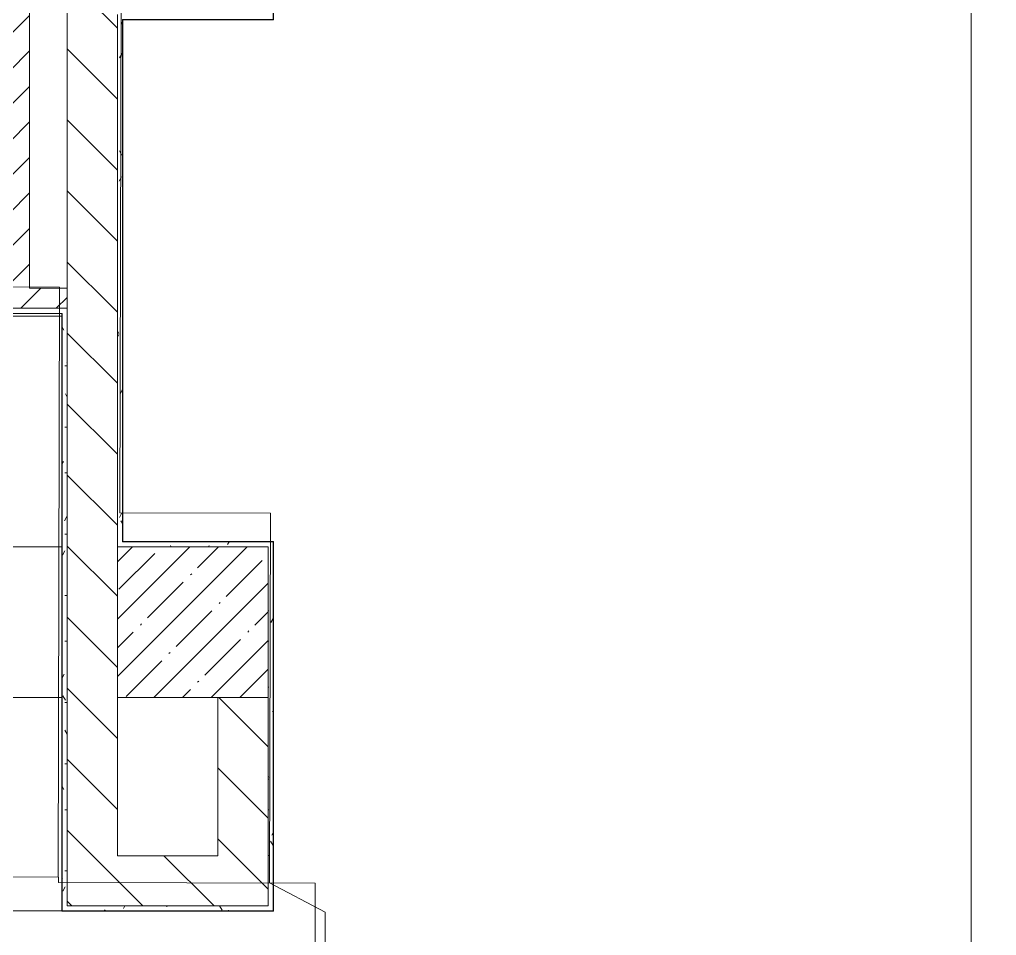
# Model space of a CAD drawing. Header units: millimetres. Extents: x -249154 to 415037, y -45458 to 354837.
# Drawn here: x 8785 to 12675, y 20516 to 24164 of the extents above; entities that cross this region are included whole.
import ezdxf

# ---------------------------------------------------------------- set-up
doc = ezdxf.new("R2010")
doc.units = ezdxf.units.MM
for name, color, linetype, lineweight in [('A-AREA-BNDY', 7, 'Continuous', 5), ('A-FLOR', 7, 'Continuous', 9), ('A-WALL', 7, 'Continuous', 5), ('I-WALL', 7, 'Continuous', 5), ('S-COLS', 7, 'Continuous', 9), ('S-COLS-1', 7, 'Continuous', 5), ('Оси', 7, 'Continuous', 9)]:
    doc.layers.add(name, color=color, linetype=linetype, lineweight=lineweight)
doc.layers.add('A-WALL-1', color=9, linetype='Continuous', lineweight=5, true_color=0x808080)
doc.layers.add('A-WALL-FNSH-1', color=9, linetype='Continuous', lineweight=5, true_color=0x808080)
pattern_1 = [(45, (64.7, -136.06), (-70.71068, 70.71068), [])]
pattern_2 = [(135, (64.7, -136.06), (-141.4214, -141.4214), [])]
pattern_3 = [(0, (64.7, -136.06), (243.84, 60.96), [20.117, -162.763, 20.117, -162.763, -975.36]), (0, (64.7, -136.06), (243.84, 60.96), [-365.76, 20.117, -345.643, 20.117, -162.763, -426.72]), (0, (64.7, -136.06), (243.84, 60.96), [-914.4, 20.117, -101.803, 20.117, -284.683]), (120, (156.14, -105.58), (-174.71291, 180.69163), [20.117, -162.763, 20.117, -162.763, -975.36]), (120, (156.14, -105.58), (-174.71291, 180.69163), [-365.76, 20.117, -345.643, 20.117, -162.763, -426.72]), (120, (156.14, -105.58), (-174.71291, 180.69163), [-914.4, 20.117, -101.803, 20.117, -284.683]), (240, (186.62, 16.34), (-69.12709, -241.65163), [20.117, -162.763, 20.117, -162.763, -975.36]), (240, (186.62, 16.34), (-69.12709, -241.65163), [-365.76, 20.117, -345.643, 20.117, -162.763, -426.72]), (240, (186.62, 16.34), (-69.12709, -241.65163), [-914.4, 20.117, -101.803, 20.117, -284.683])]

# ---------------------------------------------------------------- blocks, each defined once
blk = doc.blocks.new('BSC_Колонна _Прямоугольная - 600х600-23998051-Объем проектирования 1 этажа')
at = {"layer": 'S-COLS-1'}
h = blk.add_hatch(dxfattribs=at)
h.set_pattern_fill('FP_178', color=256, style=0, pattern_type=2)
h.set_pattern_definition([(45, (-9410, -21900), (-114.0493, 114.0493), []), (45, (-9295.95, -21900), (-114.0493, 114.0493), [201.613, -40.323, 6.706, -33.617])])
h.paths.add_polyline_path([(2.1, -300), (300, -300), (300, 300), (-300, 300), (-300, -300), (-229.4, -300)])
for p, q in [((300, 300), (-300, 300)), ((-300, 300), (-300, -300)), ((300, -300), (300, 300)), ((-300, -300), (300, -300))]:
    blk.add_line(p, q, dxfattribs=at)

msp = doc.modelspace()

# ---------------------------------------------------------------- hatches: boundary and pattern name
at = {"layer": 'I-WALL'}
h = msp.add_hatch(dxfattribs=at)
h.set_pattern_fill('FP_22', color=256, style=0, pattern_type=2)
h.set_pattern_definition(pattern_1)
h.paths.add_polyline_path([(8744.7, 23093.9), (8824.7, 23093.9), (8824.7, 25393.9), (8744.7, 25393.9), (8744.7, 23176.3)])
h = msp.add_hatch(dxfattribs=at)
h.set_pattern_fill('FP_23', color=256, style=0, pattern_type=2)
h.set_pattern_definition(pattern_2)
h.paths.add_polyline_path([(9025.7, 23013.9), (9174.7, 23013.9), (9174.7, 24383.9), (8974.7, 24383.9), (8974.7, 23013.9)])
h = msp.add_hatch(dxfattribs=at)
h.set_pattern_fill('FP_191', color=256, style=0, pattern_type=2)
h.set_pattern_definition(pattern_3)
h.paths.add_polyline_path([(9174.7, 22063.9), (9194.7, 22063.9), (9194.7, 22083.9)])
h.paths.add_polyline_path([(9174.7, 22063.9), (9194.7, 22084.9), (9194.7, 24162.9), (9174.7, 24162.9), (9174.7, 22083.9)])
h = msp.add_hatch(dxfattribs=at)
h.set_pattern_fill('FP_22', color=256, style=0, pattern_type=2)
h.set_pattern_definition(pattern_1)
h.paths.add_polyline_path([(8724.7, 23013.9), (8974.7, 23013.9), (8974.7, 23093.9), (8069.7, 23093.9), (8069.7, 23013.9), (8509.9, 23013.9)])
h.paths.add_polyline_path([(6962.6, 23013.9), (7119.7, 23013.9), (7119.7, 23093.9), (6444.7, 23093.9), (6444.7, 23013.9), (6844.7, 23013.9)])
h = msp.add_hatch(dxfattribs=at)
h.set_pattern_fill('FP_191', color=256, style=0, pattern_type=2)
h.set_pattern_definition(pattern_3)
h.paths.add_polyline_path([(8974.7, 23013.9), (8144.7, 23013.9), (8144.7, 22993.9), (8954.7, 22994.9)])
h.paths.add_polyline_path([(8954.7, 22993.9), (8974.7, 22993.9), (8974.7, 23013.9)])
h.paths.add_polyline_path([(6844.7, 22993.9), (7044.7, 22993.9), (7044.7, 23013.9), (6364.7, 23013.9), (6364.7, 22993.9), (6464.7, 22993.9)])
h = msp.add_hatch(dxfattribs=at)
h.set_pattern_fill('FP_191', color=256, style=0, pattern_type=2)
h.set_pattern_definition(pattern_3)
h.paths.add_polyline_path([(8954.7, 20613.9), (8974.7, 20613.9), (8974.7, 22993.9), (8954.7, 22993.9), (8954.7, 20633.9)])
h = msp.add_hatch(dxfattribs=at)
h.set_pattern_fill('FP_23', color=256, style=0, pattern_type=2)
h.set_pattern_definition(pattern_2)
h.paths.add_polyline_path([(8974.7, 20833.9), (9174.7, 20833.9), (9174.7, 23013.9), (8974.7, 23013.9), (8974.7, 20844.8)])
h = msp.add_hatch(dxfattribs=at)
h.set_pattern_fill('FP_191', color=256, style=0, pattern_type=2)
h.set_pattern_definition(pattern_3)
h.paths.add_polyline_path([(9194.7, 22063.9), (9774.7, 22063.9), (9774.4, 22083.9), (9195.7, 22083.9)])
h = msp.add_hatch(dxfattribs=at)
h.set_pattern_fill('FP_191', color=256, style=0, pattern_type=2)
h.set_pattern_definition(pattern_3)
h.paths.add_polyline_path([(9794.7, 20633.9), (9794.7, 22083.9), (9774.7, 22083.9), (9774.7, 20633.9)])
h = msp.add_hatch(dxfattribs=at)
h.set_pattern_fill('FP_23', color=256, style=0, pattern_type=2)
h.set_pattern_definition(pattern_2)
h.paths.add_polyline_path([(9574.7, 20833.9), (9774.7, 20833.9), (9774.7, 21463.9), (9574.7, 21463.9), (9574.7, 21056.3)])
h = msp.add_hatch(dxfattribs=at)
h.set_pattern_fill('FP_23', color=256, style=0, pattern_type=2)
h.set_pattern_definition(pattern_2)
h.paths.add_polyline_path([(9767.6, 20633.9), (9774.7, 20633.9), (9774.7, 20833.9), (8974.7, 20833.9), (8974.7, 20633.9), (9174.7, 20633.9)])
h = msp.add_hatch(dxfattribs=at)
h.set_pattern_fill('FP_191', color=256, style=0, pattern_type=2)
h.set_pattern_definition(pattern_3)
h.paths.add_polyline_path([(8974.7, 20613.9), (9794.7, 20613.9), (9794.7, 20633.9), (8974.7, 20633.9)])

# ---------------------------------------------------------------- linework, layer by layer
at = {"layer": 'A-AREA-BNDY', "flags": 128}
for points in [[(13524.9, 27117.8), (9795.7, 27126.6), (9794.1, 26455.6), (9152.1, 26457.1), (9153.7, 27128.1), (4745.7, 27138.4), (4744.1, 26467.4), (4123.1, 26468.9), (4121.5, 25760.9), (9792.4, 25747.6), (9789, 24275.6), (9189, 24277), (9184.1, 22199), (9784.1, 22197.6), (9780.7, 20726.1), (10002, 20608.7), (9998.8, 19275.3)], [(9958.8, 19275.4), (9962.2, 20725.1), (8939.2, 20727.5), (8939.2, 20748.5), (6619.7, 20754), (6619.6, 20726), (6607.3, 15477.5)]]:
    msp.add_lwpolyline(points, dxfattribs=at)
msp.add_lwpolyline([(4112, 21709.9), (3923.1, 21710.3), (3920.8, 20760.3), (6619.7, 20754), (8938.7, 20748.5), (8944.2, 23097.5), (6324.2, 23103.7), (6329.8, 25493.7), (4120.8, 25498.9), (4113.1, 22210.9), (4734.1, 22209.4), (4732.6, 21567.4), (4111.6, 21568.9)], close=True, dxfattribs=at)
at = {"layer": 'A-FLOR'}
for p, q in [((9795.7, 24162.9), (9795.7, 24523.9)), ((9194.7, 22084.9), (9194.7, 24162.9)), ((9194.7, 24162.9), (9795.7, 24162.9)), ((8954.7, 22993.9), (8954.7, 20613.9)), ((4744.7, 22063.9), (8954.7, 22063.9)), ((9794.7, 22083.9), (9195.7, 22083.9)), ((9794.7, 20613.9), (9794.7, 22083.9)), ((8954.7, 21463.9), (4744.7, 21463.9)), ((6824.7, 20613.9), (9794.7, 20613.9))]:
    msp.add_line(p, q, dxfattribs=at)
at = {"layer": 'A-WALL'}
for p, q in [((9174.7, 24183.9), (9174.7, 22063.9)), ((9194.7, 24163.9), (9794.7, 24163.9)), ((8954.7, 22993.9), (8144.7, 22993.9)), ((8953.7, 22982.9), (8953.7, 22993.9)), ((9194.7, 22083.9), (9194.7, 22084.9)), ((9195.7, 22083.9), (9194.7, 22083.9))]:
    msp.add_line(p, q, dxfattribs=at)
at = {"layer": 'A-WALL-1'}
for p, q in [((9794.7, 24163.9), (9794.7, 25602.9)), ((8824.7, 23093.9), (8824.7, 25013.9)), ((8974.7, 20633.9), (8974.7, 24383.9)), ((8974.7, 23093.9), (8824.7, 23093.9)), ((8974.7, 23013.9), (8069.7, 23013.9)), ((9174.7, 20833.9), (9174.7, 21463.9)), ((9574.7, 21463.9), (9574.7, 20833.9)), ((9774.7, 20633.9), (9774.7, 21463.9)), ((9574.7, 20833.9), (9174.7, 20833.9)), ((8974.7, 20633.9), (9774.7, 20633.9))]:
    msp.add_line(p, q, dxfattribs=at)
at = {"layer": 'A-WALL-FNSH-1'}
for p, q in [((9194.7, 24163.9), (9194.7, 24162.9)), ((9195.7, 22083.9), (9195.7, 24163.9)), ((8069.7, 22982.9), (8953.7, 22982.9)), ((8953.7, 22982.9), (8953.7, 20612.9)), ((9795.7, 22084.9), (9194.7, 22084.9)), ((9795.7, 20612.9), (9795.7, 22084.9)), ((8953.7, 20612.9), (9795.7, 20612.9))]:
    msp.add_line(p, q, dxfattribs=at)
at = {"layer": 'Оси'}
msp.add_lwpolyline([(12574.7, -2042.3), (12574.7, 2957.7), (12574.7, 22262), (12574.7, 27262)], dxfattribs=at)

# ---------------------------------------------------------------- block references
at = {"layer": 'S-COLS'}
msp.add_blockref('BSC_Колонна _Прямоугольная - 600х600-23998051-Объем проектирования 1 этажа', (9474.7, 21763.9), dxfattribs=at)

doc.saveas('drawing.dxf')
